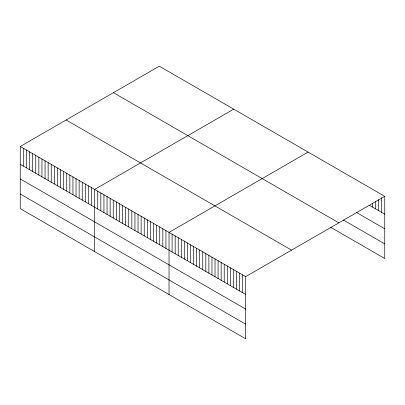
<?xml version="1.0" encoding="UTF-8"?>
<svg xmlns="http://www.w3.org/2000/svg" width="405" height="405" viewBox="0 0 405 405"><rect width="100%" height="100%" fill="white"/><g stroke="black" fill="none" stroke-linecap="round" stroke-linejoin="round"><path stroke-width="0.61" d="M20.25 146.478L245.683 276.635L245.683 338.808L20.25 208.656L20.25 146.478L159.317 66.192L384.75 196.344L384.75 258.522L330.586 227.251M233.71 109.142L94.643 189.429L94.643 251.606M308.104 152.093L169.037 232.379L169.037 294.557M245.683 276.635L384.75 196.344M369.421 205.32L384.75 214.169M356.137 212.281L384.75 228.805M343.359 219.986L384.75 243.886M113.425 92.684L338.858 222.841M66.142 119.986L291.575 250.138M20.25 164.303L245.683 294.455M20.25 178.939L245.683 309.096M20.25 194.02L245.683 324.172M381.682 197.645L381.682 212.397M378.619 199.564L378.619 210.625M375.551 201.482L375.551 208.858M372.489 203.401L372.489 207.087M242.615 274.863L242.615 292.688M239.552 273.091L239.552 290.917M236.485 271.325L236.485 289.15M233.417 269.553L233.417 287.378M230.354 267.781L230.354 285.606M227.286 266.014L227.286 283.839M224.223 264.242L224.223 282.067M221.155 262.47L221.155 280.295M218.087 260.704L218.087 278.529M215.025 258.932L215.025 276.757M211.957 257.16L211.957 274.985M208.894 255.393L208.894 273.218M205.826 253.621L205.826 271.446M202.758 251.854L202.758 269.674M199.695 250.082L199.695 267.908M196.627 248.311L196.627 266.136M193.565 246.544L193.565 264.369M190.497 244.772L190.497 262.597M187.429 243L187.429 260.825M184.366 241.233L184.366 259.058M181.298 239.461L181.298 257.286M178.235 237.689L178.235 255.514M175.168 235.923L175.168 253.748M172.1 234.151L172.1 251.976M165.934 230.592L165.934 248.417M162.835 228.8L162.835 246.625M159.737 227.013L159.737 244.838M156.639 225.22L156.639 243.046M153.535 223.433L153.535 241.258M150.437 221.641L150.437 239.466M147.339 219.854L147.339 237.679M144.236 218.062L144.236 235.887M141.137 216.275L141.137 234.1M138.039 214.483L138.039 232.308M134.941 212.696L134.941 230.521M131.838 210.904L131.838 228.729M128.739 209.117L128.739 226.942M125.641 207.325L125.641 225.15M122.538 205.537L122.538 223.363M119.44 203.745L119.44 221.57M116.341 201.958L116.341 219.783M113.243 200.166L113.243 217.991M110.14 198.379L110.14 216.204M107.041 196.587L107.041 214.412M103.943 194.8L103.943 212.625M100.84 193.008L100.84 210.833M97.742 191.221L97.742 209.046M91.545 187.642L91.545 205.467M88.442 185.849L88.442 203.674M85.344 184.062L85.344 201.887M82.245 182.27L82.245 200.095M79.142 180.483L79.142 198.308M76.044 178.691L76.044 196.516M72.946 176.904L72.946 194.729M69.847 175.112L69.847 192.937M66.744 173.325L66.744 191.15M63.646 171.533L63.646 189.358M60.547 169.746L60.547 187.571M57.444 167.953L57.444 185.779M54.346 166.166L54.346 183.992M51.248 164.374L51.248 182.199M48.149 162.587L48.149 180.412M45.046 160.795L45.046 178.62M41.948 159.008L41.948 176.833M38.85 157.216L38.85 175.041M35.746 155.429L35.746 173.254M32.648 153.637L32.648 171.462M29.55 151.85L29.55 169.675M26.452 150.058L26.452 167.883M23.348 148.27L23.348 166.096"/></g></svg>
